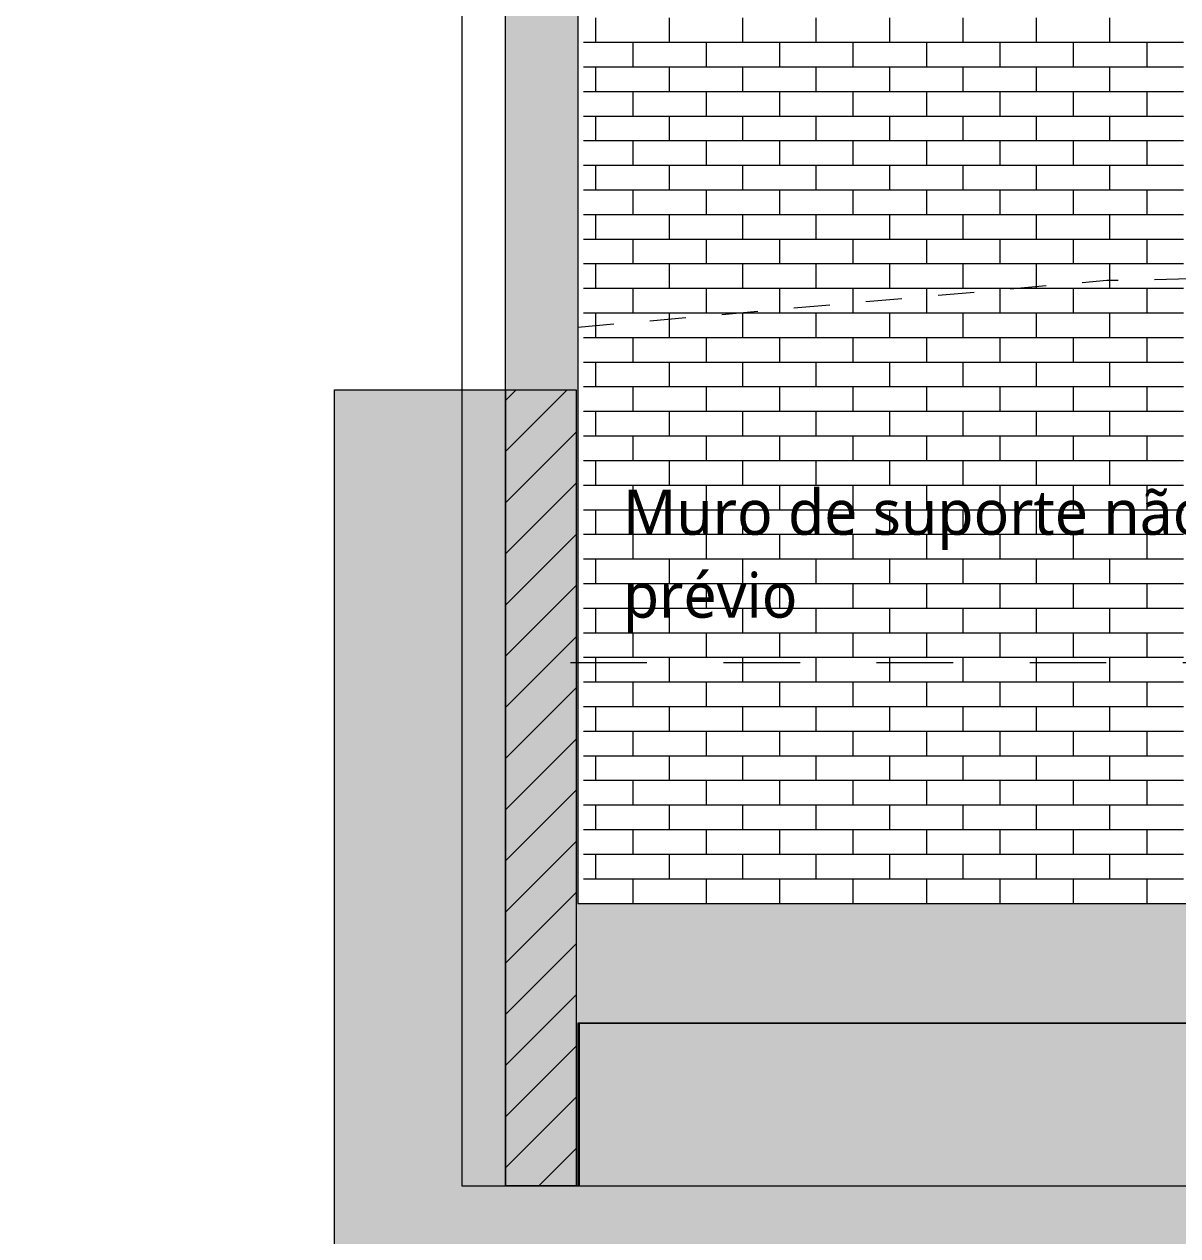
# Model space of a CAD drawing. Header units: metres. Extents: x -111189 to -108577, y -72951 to -72647.
# Drawn here: x -108990.901 to -108987.712, y -72948.345 to -72944.997 of the extents above; entities that cross this region are included whole.
import ezdxf

# ---------------------------------------------------------------- set-up
doc = ezdxf.new("R2010")
doc.units = ezdxf.units.M
doc.header["$MEASUREMENT"] = 0
doc.linetypes.add('Dashed', pattern=[0.423333, 0.211667, -0.211667])
doc.linetypes.add('Hidden Line', pattern=[0.13, 0.08, -0.05])
for name, color, linetype in [('00 - DESENHO 2D', 7, 'Continuous'), ('00 - TEXTO GERAL', 7, 'Continuous'), ('02 - ESTRADAS', 7, 'Continuous'), ('07 - MUROS', 7, 'Continuous'), ('12 - COTAS GERAIS', 7, 'Continuous')]:
    doc.layers.add(name, color=color, linetype=linetype)
doc.styles.add('ESTILO_GERADO_2', font='malgunsl.ttf')
doc.styles.add('ESTILO_GERADO_7', font='')
doc.styles.get('ESTILO_GERADO_7').set_extended_font_data('Helvetica')
doc.dimstyles.new('ESTILO_GERADO__5', dxfattribs={"dimtxt": 0.15, "dimasz": 0.114, "dimexe": 0.18, "dimexo": 0.0625, "dimgap": 0, "dimtad": 1, "dimzin": 0, "dimdsep": 46, "dimtxsty": 'ESTILO_GERADO_7', "dimblk": 'ARROWHEAD_2', "dimblk1": 'ARROWHEAD_2', "dimblk2": 'ARROWHEAD_2', "dimcen": 0.09, "dimse1": 1, "dimse2": 1, "dimclrd": 7, "dimclre": 7, "dimclrt": 7, "dimadec": 0, "dimazin": 0, "dimtfac": 1, "dimtdec": 4, "dimtmove": 0, "dimatfit": 3, "dimfxl": 1, "dimtolj": 1, "dimtzin": 0, "dimarcsym": 0})

# ---------------------------------------------------------------- blocks, each defined once
blk = doc.blocks.new('Corte Elem_69_1', base_point=(-108818.3944, -72944.7073))
at = {"layer": '07 - MUROS', "linetype": 'Continuous', "lineweight": 13}
blk.add_hatch(color=251, dxfattribs=at).paths.add_polyline_path([(-108989.3709, -72948.2073), (-108989.3709, -72944.5078), (-108989.5026, -72944.507), (-108989.5706, -72944.507), (-108989.5706, -72948.2073)])
at = {"layer": '07 - MUROS', "color": 251, "linetype": 'Continuous', "lineweight": 13}
for p, q in [((-108989.6916, -72943.9333), (-108989.6916, -72948.2073)), ((-108989.6916, -72948.2073), (-108989.5848, -72948.2073)), ((-108989.3552, -72948.2073), (-108987.0578, -72948.2073))]:
    blk.add_line(p, q, dxfattribs=at)
at = {"layer": '07 - MUROS', "color": 7, "linetype": 'Continuous', "lineweight": 20}
for p, q in [((-108989.5706, -72948.2073), (-108989.5706, -72944.507)), ((-108989.3709, -72944.5078), (-108989.3709, -72947.4273)), ((-108989.3709, -72947.7573), (-108989.3709, -72948.2073)), ((-108989.3709, -72948.2073), (-108989.5706, -72948.2073))]:
    blk.add_line(p, q, dxfattribs=at)
at = {"layer": '07 - MUROS', "color": 7, "linetype": 'Continuous', "lineweight": 13}
for p, q in [((-108989.5848, -72948.2073), (-108989.5706, -72948.2073)), ((-108989.3709, -72948.2073), (-108989.3552, -72948.2073))]:
    blk.add_line(p, q, dxfattribs=at)
blk = doc.blocks.new('Corte Elem_80_1', base_point=(-108818.3944, -72944.7073))
at = {"layer": '07 - MUROS', "linetype": 'Continuous', "lineweight": 13}
blk.add_hatch(color=251, dxfattribs=at).paths.add_polyline_path([(-108984.5905, -72947.4273), (-108989.3709, -72947.4273), (-108989.3709, -72947.7573), (-108984.5905, -72947.7573)])
at = {"layer": '07 - MUROS', "color": 7, "linetype": 'Continuous', "lineweight": 20}
for p, q in [((-108989.3709, -72947.4273), (-108984.5905, -72947.4273)), ((-108984.5905, -72947.7573), (-108989.3709, -72947.7573))]:
    blk.add_line(p, q, dxfattribs=at)
blk = doc.blocks.new('*X567', base_point=(-108818.3944, -72944.7073))
at = {"color": 254, "linetype": 'Continuous', "lineweight": 13}
for p, q in [((-108989.3204, -72945.0473), (-108989.3204, -72944.9793)), ((-108989.1174, -72945.0473), (-108989.1174, -72944.9793)), ((-108988.9144, -72945.0473), (-108988.9144, -72944.9793)), ((-108988.7114, -72945.0473), (-108988.7114, -72944.9793)), ((-108988.5084, -72945.0473), (-108988.5084, -72944.9793)), ((-108988.3054, -72945.0473), (-108988.3054, -72944.9793)), ((-108988.1024, -72945.0473), (-108988.1024, -72944.9793)), ((-108987.8994, -72945.0473), (-108987.8994, -72944.9793)), ((-108989.3204, -72945.0473), (-108989.3552, -72945.0473)), ((-108989.1174, -72945.0473), (-108989.3204, -72945.0473)), ((-108989.2189, -72945.0473), (-108989.2189, -72945.1153)), ((-108988.9144, -72945.0473), (-108989.1174, -72945.0473)), ((-108989.0159, -72945.0473), (-108989.0159, -72945.1153)), ((-108988.7114, -72945.0473), (-108988.9144, -72945.0473)), ((-108988.8129, -72945.0473), (-108988.8129, -72945.1153)), ((-108988.5084, -72945.0473), (-108988.7114, -72945.0473)), ((-108988.6099, -72945.0473), (-108988.6099, -72945.1153)), ((-108988.3054, -72945.0473), (-108988.5084, -72945.0473)), ((-108988.4069, -72945.0473), (-108988.4069, -72945.1153)), ((-108988.1024, -72945.0473), (-108988.3054, -72945.0473)), ((-108988.2039, -72945.0473), (-108988.2039, -72945.1153)), ((-108987.8994, -72945.0473), (-108988.1024, -72945.0473)), ((-108988.0009, -72945.0473), (-108988.0009, -72945.1153)), ((-108987.6964, -72945.0473), (-108987.8994, -72945.0473)), ((-108987.7979, -72945.0473), (-108987.7979, -72945.1153)), ((-108989.3204, -72945.1153), (-108989.3552, -72945.1153)), ((-108989.1174, -72945.1153), (-108989.3204, -72945.1153)), ((-108989.3204, -72945.1833), (-108989.3204, -72945.1153)), ((-108988.9144, -72945.1153), (-108989.1174, -72945.1153)), ((-108989.1174, -72945.1833), (-108989.1174, -72945.1153)), ((-108988.7114, -72945.1153), (-108988.9144, -72945.1153)), ((-108988.9144, -72945.1833), (-108988.9144, -72945.1153)), ((-108988.5084, -72945.1153), (-108988.7114, -72945.1153)), ((-108988.7114, -72945.1833), (-108988.7114, -72945.1153)), ((-108988.3054, -72945.1153), (-108988.5084, -72945.1153)), ((-108988.5084, -72945.1833), (-108988.5084, -72945.1153)), ((-108988.1024, -72945.1153), (-108988.3054, -72945.1153)), ((-108988.3054, -72945.1833), (-108988.3054, -72945.1153)), ((-108987.8994, -72945.1153), (-108988.1024, -72945.1153)), ((-108988.1024, -72945.1833), (-108988.1024, -72945.1153)), ((-108987.6964, -72945.1153), (-108987.8994, -72945.1153)), ((-108987.8994, -72945.1833), (-108987.8994, -72945.1153)), ((-108989.3204, -72945.1833), (-108989.3552, -72945.1833)), ((-108989.1174, -72945.1833), (-108989.3204, -72945.1833)), ((-108989.2189, -72945.1833), (-108989.2189, -72945.2513)), ((-108988.9144, -72945.1833), (-108989.1174, -72945.1833)), ((-108989.0159, -72945.1833), (-108989.0159, -72945.2513)), ((-108988.7114, -72945.1833), (-108988.9144, -72945.1833)), ((-108988.8129, -72945.1833), (-108988.8129, -72945.2513)), ((-108988.5084, -72945.1833), (-108988.7114, -72945.1833)), ((-108988.6099, -72945.1833), (-108988.6099, -72945.2513)), ((-108988.3054, -72945.1833), (-108988.5084, -72945.1833)), ((-108988.4069, -72945.1833), (-108988.4069, -72945.2513)), ((-108988.1024, -72945.1833), (-108988.3054, -72945.1833)), ((-108988.2039, -72945.1833), (-108988.2039, -72945.2513)), ((-108987.8994, -72945.1833), (-108988.1024, -72945.1833)), ((-108988.0009, -72945.1833), (-108988.0009, -72945.2513)), ((-108987.6964, -72945.1833), (-108987.8994, -72945.1833)), ((-108987.7979, -72945.1833), (-108987.7979, -72945.2513)), ((-108989.3204, -72945.2513), (-108989.3552, -72945.2513)), ((-108989.1174, -72945.2513), (-108989.3204, -72945.2513)), ((-108989.3204, -72945.3193), (-108989.3204, -72945.2513)), ((-108988.9144, -72945.2513), (-108989.1174, -72945.2513)), ((-108989.1174, -72945.3193), (-108989.1174, -72945.2513)), ((-108988.7114, -72945.2513), (-108988.9144, -72945.2513)), ((-108988.9144, -72945.3193), (-108988.9144, -72945.2513)), ((-108988.5084, -72945.2513), (-108988.7114, -72945.2513)), ((-108988.7114, -72945.3193), (-108988.7114, -72945.2513)), ((-108988.3054, -72945.2513), (-108988.5084, -72945.2513)), ((-108988.5084, -72945.3193), (-108988.5084, -72945.2513)), ((-108988.1024, -72945.2513), (-108988.3054, -72945.2513)), ((-108988.3054, -72945.3193), (-108988.3054, -72945.2513)), ((-108987.8994, -72945.2513), (-108988.1024, -72945.2513)), ((-108988.1024, -72945.3193), (-108988.1024, -72945.2513)), ((-108987.6964, -72945.2513), (-108987.8994, -72945.2513)), ((-108987.8994, -72945.3193), (-108987.8994, -72945.2513)), ((-108989.3204, -72945.3193), (-108989.3552, -72945.3193)), ((-108989.1174, -72945.3193), (-108989.3204, -72945.3193)), ((-108989.2189, -72945.3193), (-108989.2189, -72945.3873)), ((-108988.9144, -72945.3193), (-108989.1174, -72945.3193)), ((-108989.0159, -72945.3193), (-108989.0159, -72945.3873)), ((-108988.7114, -72945.3193), (-108988.9144, -72945.3193)), ((-108988.8129, -72945.3193), (-108988.8129, -72945.3873)), ((-108988.5084, -72945.3193), (-108988.7114, -72945.3193)), ((-108988.6099, -72945.3193), (-108988.6099, -72945.3873)), ((-108988.3054, -72945.3193), (-108988.5084, -72945.3193)), ((-108988.4069, -72945.3193), (-108988.4069, -72945.3873)), ((-108988.1024, -72945.3193), (-108988.3054, -72945.3193)), ((-108988.2039, -72945.3193), (-108988.2039, -72945.3873)), ((-108987.8994, -72945.3193), (-108988.1024, -72945.3193)), ((-108988.0009, -72945.3193), (-108988.0009, -72945.3873)), ((-108987.6964, -72945.3193), (-108987.8994, -72945.3193)), ((-108987.7979, -72945.3193), (-108987.7979, -72945.3873)), ((-108989.3204, -72945.3873), (-108989.3552, -72945.3873)), ((-108989.1174, -72945.3873), (-108989.3204, -72945.3873)), ((-108989.3204, -72945.4553), (-108989.3204, -72945.3873)), ((-108988.9144, -72945.3873), (-108989.1174, -72945.3873)), ((-108989.1174, -72945.4553), (-108989.1174, -72945.3873)), ((-108988.7114, -72945.3873), (-108988.9144, -72945.3873)), ((-108988.9144, -72945.4553), (-108988.9144, -72945.3873)), ((-108988.5084, -72945.3873), (-108988.7114, -72945.3873)), ((-108988.7114, -72945.4553), (-108988.7114, -72945.3873)), ((-108988.3054, -72945.3873), (-108988.5084, -72945.3873)), ((-108988.5084, -72945.4553), (-108988.5084, -72945.3873)), ((-108988.1024, -72945.3873), (-108988.3054, -72945.3873)), ((-108988.3054, -72945.4553), (-108988.3054, -72945.3873)), ((-108987.8994, -72945.3873), (-108988.1024, -72945.3873)), ((-108988.1024, -72945.4553), (-108988.1024, -72945.3873)), ((-108987.6964, -72945.3873), (-108987.8994, -72945.3873)), ((-108987.8994, -72945.4553), (-108987.8994, -72945.3873)), ((-108989.3204, -72945.4553), (-108989.3552, -72945.4553)), ((-108989.1174, -72945.4553), (-108989.3204, -72945.4553)), ((-108989.2189, -72945.4553), (-108989.2189, -72945.5233)), ((-108988.9144, -72945.4553), (-108989.1174, -72945.4553)), ((-108989.0159, -72945.4553), (-108989.0159, -72945.5233)), ((-108988.7114, -72945.4553), (-108988.9144, -72945.4553)), ((-108988.8129, -72945.4553), (-108988.8129, -72945.5233)), ((-108988.5084, -72945.4553), (-108988.7114, -72945.4553)), ((-108988.6099, -72945.4553), (-108988.6099, -72945.5233)), ((-108988.3054, -72945.4553), (-108988.5084, -72945.4553)), ((-108988.4069, -72945.4553), (-108988.4069, -72945.5233)), ((-108988.1024, -72945.4553), (-108988.3054, -72945.4553)), ((-108988.2039, -72945.4553), (-108988.2039, -72945.5233)), ((-108987.8994, -72945.4553), (-108988.1024, -72945.4553)), ((-108988.0009, -72945.4553), (-108988.0009, -72945.5233)), ((-108987.6964, -72945.4553), (-108987.8994, -72945.4553)), ((-108987.7979, -72945.4553), (-108987.7979, -72945.5233)), ((-108989.3204, -72945.5233), (-108989.3552, -72945.5233)), ((-108989.1174, -72945.5233), (-108989.3204, -72945.5233)), ((-108989.3204, -72945.5913), (-108989.3204, -72945.5233)), ((-108988.9144, -72945.5233), (-108989.1174, -72945.5233)), ((-108989.1174, -72945.5913), (-108989.1174, -72945.5233)), ((-108988.7114, -72945.5233), (-108988.9144, -72945.5233)), ((-108988.9144, -72945.5913), (-108988.9144, -72945.5233)), ((-108988.5084, -72945.5233), (-108988.7114, -72945.5233)), ((-108988.7114, -72945.5913), (-108988.7114, -72945.5233)), ((-108988.3054, -72945.5233), (-108988.5084, -72945.5233)), ((-108988.5084, -72945.5913), (-108988.5084, -72945.5233)), ((-108988.1024, -72945.5233), (-108988.3054, -72945.5233)), ((-108988.3054, -72945.5913), (-108988.3054, -72945.5233)), ((-108987.8994, -72945.5233), (-108988.1024, -72945.5233)), ((-108988.1024, -72945.5913), (-108988.1024, -72945.5233)), ((-108987.6964, -72945.5233), (-108987.8994, -72945.5233)), ((-108987.8994, -72945.5913), (-108987.8994, -72945.5233)), ((-108989.3204, -72945.5913), (-108989.3552, -72945.5913)), ((-108989.1174, -72945.5913), (-108989.3204, -72945.5913)), ((-108989.2189, -72945.5913), (-108989.2189, -72945.6593)), ((-108988.9144, -72945.5913), (-108989.1174, -72945.5913)), ((-108989.0159, -72945.5913), (-108989.0159, -72945.6593)), ((-108988.7114, -72945.5913), (-108988.9144, -72945.5913)), ((-108988.8129, -72945.5913), (-108988.8129, -72945.6593)), ((-108988.5084, -72945.5913), (-108988.7114, -72945.5913)), ((-108988.6099, -72945.5913), (-108988.6099, -72945.6593)), ((-108988.3054, -72945.5913), (-108988.5084, -72945.5913)), ((-108988.4069, -72945.5913), (-108988.4069, -72945.6593)), ((-108988.1024, -72945.5913), (-108988.3054, -72945.5913)), ((-108988.2039, -72945.5913), (-108988.2039, -72945.6593)), ((-108987.8994, -72945.5913), (-108988.1024, -72945.5913)), ((-108988.0009, -72945.5913), (-108988.0009, -72945.6593)), ((-108987.6964, -72945.5913), (-108987.8994, -72945.5913)), ((-108987.7979, -72945.5913), (-108987.7979, -72945.6593)), ((-108989.3204, -72945.6593), (-108989.3552, -72945.6593)), ((-108989.1174, -72945.6593), (-108989.3204, -72945.6593)), ((-108989.3204, -72945.7273), (-108989.3204, -72945.6593)), ((-108988.9144, -72945.6593), (-108989.1174, -72945.6593)), ((-108989.1174, -72945.7273), (-108989.1174, -72945.6593)), ((-108988.7114, -72945.6593), (-108988.9144, -72945.6593)), ((-108988.9144, -72945.7273), (-108988.9144, -72945.6593)), ((-108988.5084, -72945.6593), (-108988.7114, -72945.6593)), ((-108988.7114, -72945.7273), (-108988.7114, -72945.6593)), ((-108988.3054, -72945.6593), (-108988.5084, -72945.6593)), ((-108988.5084, -72945.7273), (-108988.5084, -72945.6593)), ((-108988.1024, -72945.6593), (-108988.3054, -72945.6593)), ((-108988.3054, -72945.7273), (-108988.3054, -72945.6593)), ((-108987.8994, -72945.6593), (-108988.1024, -72945.6593)), ((-108988.1024, -72945.7273), (-108988.1024, -72945.6593)), ((-108987.6964, -72945.6593), (-108987.8994, -72945.6593)), ((-108987.8994, -72945.7273), (-108987.8994, -72945.6593)), ((-108989.3204, -72945.7273), (-108989.3552, -72945.7273)), ((-108989.1174, -72945.7273), (-108989.3204, -72945.7273)), ((-108989.2189, -72945.7273), (-108989.2189, -72945.7953)), ((-108988.9144, -72945.7273), (-108989.1174, -72945.7273)), ((-108989.0159, -72945.7273), (-108989.0159, -72945.7953)), ((-108988.7114, -72945.7273), (-108988.9144, -72945.7273)), ((-108988.8129, -72945.7273), (-108988.8129, -72945.7953)), ((-108988.5084, -72945.7273), (-108988.7114, -72945.7273)), ((-108988.6099, -72945.7273), (-108988.6099, -72945.7953)), ((-108988.3054, -72945.7273), (-108988.5084, -72945.7273)), ((-108988.4069, -72945.7273), (-108988.4069, -72945.7953)), ((-108988.1024, -72945.7273), (-108988.3054, -72945.7273)), ((-108988.2039, -72945.7273), (-108988.2039, -72945.7953)), ((-108987.8994, -72945.7273), (-108988.1024, -72945.7273)), ((-108988.0009, -72945.7273), (-108988.0009, -72945.7953)), ((-108987.6964, -72945.7273), (-108987.8994, -72945.7273)), ((-108987.7979, -72945.7273), (-108987.7979, -72945.7953)), ((-108989.3204, -72945.7953), (-108989.3552, -72945.7953)), ((-108989.1174, -72945.7953), (-108989.3204, -72945.7953)), ((-108989.3204, -72945.8633), (-108989.3204, -72945.7953)), ((-108988.9144, -72945.7953), (-108989.1174, -72945.7953)), ((-108989.1174, -72945.8633), (-108989.1174, -72945.7953)), ((-108988.7114, -72945.7953), (-108988.9144, -72945.7953)), ((-108988.9144, -72945.8633), (-108988.9144, -72945.7953)), ((-108988.5084, -72945.7953), (-108988.7114, -72945.7953)), ((-108988.7114, -72945.8633), (-108988.7114, -72945.7953)), ((-108988.3054, -72945.7953), (-108988.5084, -72945.7953)), ((-108988.5084, -72945.8633), (-108988.5084, -72945.7953)), ((-108988.1024, -72945.7953), (-108988.3054, -72945.7953)), ((-108988.3054, -72945.8633), (-108988.3054, -72945.7953)), ((-108987.8994, -72945.7953), (-108988.1024, -72945.7953)), ((-108988.1024, -72945.8633), (-108988.1024, -72945.7953)), ((-108987.6964, -72945.7953), (-108987.8994, -72945.7953)), ((-108987.8994, -72945.8633), (-108987.8994, -72945.7953)), ((-108989.3204, -72945.8633), (-108989.3552, -72945.8633)), ((-108989.1174, -72945.8633), (-108989.3204, -72945.8633)), ((-108989.2189, -72945.8633), (-108989.2189, -72945.9313)), ((-108988.9144, -72945.8633), (-108989.1174, -72945.8633)), ((-108989.0159, -72945.8633), (-108989.0159, -72945.9313)), ((-108988.7114, -72945.8633), (-108988.9144, -72945.8633)), ((-108988.8129, -72945.8633), (-108988.8129, -72945.9313)), ((-108988.5084, -72945.8633), (-108988.7114, -72945.8633)), ((-108988.6099, -72945.8633), (-108988.6099, -72945.9313)), ((-108988.3054, -72945.8633), (-108988.5084, -72945.8633)), ((-108988.4069, -72945.8633), (-108988.4069, -72945.9313)), ((-108988.1024, -72945.8633), (-108988.3054, -72945.8633)), ((-108988.2039, -72945.8633), (-108988.2039, -72945.9313)), ((-108987.8994, -72945.8633), (-108988.1024, -72945.8633)), ((-108988.0009, -72945.8633), (-108988.0009, -72945.9313)), ((-108987.6964, -72945.8633), (-108987.8994, -72945.8633)), ((-108987.7979, -72945.8633), (-108987.7979, -72945.9313)), ((-108989.3204, -72945.9313), (-108989.3552, -72945.9313)), ((-108989.1174, -72945.9313), (-108989.3204, -72945.9313)), ((-108989.3204, -72945.9993), (-108989.3204, -72945.9313)), ((-108988.9144, -72945.9313), (-108989.1174, -72945.9313)), ((-108989.1174, -72945.9993), (-108989.1174, -72945.9313)), ((-108988.7114, -72945.9313), (-108988.9144, -72945.9313)), ((-108988.9144, -72945.9993), (-108988.9144, -72945.9313)), ((-108988.5084, -72945.9313), (-108988.7114, -72945.9313)), ((-108988.7114, -72945.9993), (-108988.7114, -72945.9313)), ((-108988.3054, -72945.9313), (-108988.5084, -72945.9313)), ((-108988.5084, -72945.9993), (-108988.5084, -72945.9313)), ((-108988.1024, -72945.9313), (-108988.3054, -72945.9313)), ((-108988.3054, -72945.9993), (-108988.3054, -72945.9313)), ((-108987.8994, -72945.9313), (-108988.1024, -72945.9313)), ((-108988.1024, -72945.9993), (-108988.1024, -72945.9313)), ((-108987.6964, -72945.9313), (-108987.8994, -72945.9313)), ((-108987.8994, -72945.9993), (-108987.8994, -72945.9313)), ((-108989.3204, -72945.9993), (-108989.3552, -72945.9993)), ((-108989.1174, -72945.9993), (-108989.3204, -72945.9993)), ((-108989.2189, -72945.9993), (-108989.2189, -72946.0673)), ((-108988.9144, -72945.9993), (-108989.1174, -72945.9993)), ((-108989.0159, -72945.9993), (-108989.0159, -72946.0673)), ((-108988.7114, -72945.9993), (-108988.9144, -72945.9993)), ((-108988.8129, -72945.9993), (-108988.8129, -72946.0673)), ((-108988.5084, -72945.9993), (-108988.7114, -72945.9993)), ((-108988.6099, -72945.9993), (-108988.6099, -72946.0673)), ((-108988.3054, -72945.9993), (-108988.5084, -72945.9993)), ((-108988.4069, -72945.9993), (-108988.4069, -72946.0673)), ((-108988.1024, -72945.9993), (-108988.3054, -72945.9993)), ((-108988.2039, -72945.9993), (-108988.2039, -72946.0673)), ((-108987.8994, -72945.9993), (-108988.1024, -72945.9993)), ((-108988.0009, -72945.9993), (-108988.0009, -72946.0673)), ((-108987.6964, -72945.9993), (-108987.8994, -72945.9993)), ((-108987.7979, -72945.9993), (-108987.7979, -72946.0673)), ((-108989.3204, -72946.0673), (-108989.3552, -72946.0673)), ((-108989.1174, -72946.0673), (-108989.3204, -72946.0673)), ((-108989.3204, -72946.1353), (-108989.3204, -72946.0673)), ((-108988.9144, -72946.0673), (-108989.1174, -72946.0673)), ((-108989.1174, -72946.1353), (-108989.1174, -72946.0673)), ((-108988.7114, -72946.0673), (-108988.9144, -72946.0673)), ((-108988.9144, -72946.1353), (-108988.9144, -72946.0673)), ((-108988.5084, -72946.0673), (-108988.7114, -72946.0673)), ((-108988.7114, -72946.1353), (-108988.7114, -72946.0673)), ((-108988.3054, -72946.0673), (-108988.5084, -72946.0673)), ((-108988.5084, -72946.1353), (-108988.5084, -72946.0673)), ((-108988.1024, -72946.0673), (-108988.3054, -72946.0673)), ((-108988.3054, -72946.1353), (-108988.3054, -72946.0673)), ((-108987.8994, -72946.0673), (-108988.1024, -72946.0673)), ((-108988.1024, -72946.1353), (-108988.1024, -72946.0673)), ((-108987.6964, -72946.0673), (-108987.8994, -72946.0673)), ((-108987.8994, -72946.1353), (-108987.8994, -72946.0673)), ((-108989.3204, -72946.1353), (-108989.3552, -72946.1353)), ((-108989.1174, -72946.1353), (-108989.3204, -72946.1353)), ((-108989.2189, -72946.1353), (-108989.2189, -72946.2033)), ((-108988.9144, -72946.1353), (-108989.1174, -72946.1353)), ((-108989.0159, -72946.1353), (-108989.0159, -72946.2033)), ((-108988.7114, -72946.1353), (-108988.9144, -72946.1353)), ((-108988.8129, -72946.1353), (-108988.8129, -72946.2033)), ((-108988.5084, -72946.1353), (-108988.7114, -72946.1353)), ((-108988.6099, -72946.1353), (-108988.6099, -72946.2033)), ((-108988.3054, -72946.1353), (-108988.5084, -72946.1353)), ((-108988.4069, -72946.1353), (-108988.4069, -72946.2033)), ((-108988.1024, -72946.1353), (-108988.3054, -72946.1353)), ((-108988.2039, -72946.1353), (-108988.2039, -72946.2033)), ((-108987.8994, -72946.1353), (-108988.1024, -72946.1353)), ((-108988.0009, -72946.1353), (-108988.0009, -72946.2033)), ((-108987.6964, -72946.1353), (-108987.8994, -72946.1353)), ((-108987.7979, -72946.1353), (-108987.7979, -72946.2033)), ((-108989.3204, -72946.2033), (-108989.3552, -72946.2033)), ((-108989.1174, -72946.2033), (-108989.3204, -72946.2033)), ((-108989.3204, -72946.2713), (-108989.3204, -72946.2033)), ((-108988.9144, -72946.2033), (-108989.1174, -72946.2033)), ((-108989.1174, -72946.2713), (-108989.1174, -72946.2033)), ((-108988.7114, -72946.2033), (-108988.9144, -72946.2033)), ((-108988.9144, -72946.2713), (-108988.9144, -72946.2033)), ((-108988.5084, -72946.2033), (-108988.7114, -72946.2033)), ((-108988.7114, -72946.2713), (-108988.7114, -72946.2033)), ((-108988.3054, -72946.2033), (-108988.5084, -72946.2033)), ((-108988.5084, -72946.2713), (-108988.5084, -72946.2033)), ((-108988.1024, -72946.2033), (-108988.3054, -72946.2033)), ((-108988.3054, -72946.2713), (-108988.3054, -72946.2033)), ((-108987.8994, -72946.2033), (-108988.1024, -72946.2033)), ((-108988.1024, -72946.2713), (-108988.1024, -72946.2033)), ((-108987.6964, -72946.2033), (-108987.8994, -72946.2033)), ((-108987.8994, -72946.2713), (-108987.8994, -72946.2033)), ((-108989.3204, -72946.2713), (-108989.3552, -72946.2713)), ((-108989.1174, -72946.2713), (-108989.3204, -72946.2713)), ((-108989.2189, -72946.2713), (-108989.2189, -72946.3393)), ((-108988.9144, -72946.2713), (-108989.1174, -72946.2713)), ((-108989.0159, -72946.2713), (-108989.0159, -72946.3393)), ((-108988.7114, -72946.2713), (-108988.9144, -72946.2713)), ((-108988.8129, -72946.2713), (-108988.8129, -72946.3393)), ((-108988.5084, -72946.2713), (-108988.7114, -72946.2713)), ((-108988.6099, -72946.2713), (-108988.6099, -72946.3393)), ((-108988.3054, -72946.2713), (-108988.5084, -72946.2713)), ((-108988.4069, -72946.2713), (-108988.4069, -72946.3393)), ((-108988.1024, -72946.2713), (-108988.3054, -72946.2713)), ((-108988.2039, -72946.2713), (-108988.2039, -72946.3393)), ((-108987.8994, -72946.2713), (-108988.1024, -72946.2713)), ((-108988.0009, -72946.2713), (-108988.0009, -72946.3393)), ((-108987.6964, -72946.2713), (-108987.8994, -72946.2713)), ((-108987.7979, -72946.2713), (-108987.7979, -72946.3393)), ((-108989.3204, -72946.3393), (-108989.3552, -72946.3393)), ((-108989.1174, -72946.3393), (-108989.3204, -72946.3393)), ((-108989.3204, -72946.4073), (-108989.3204, -72946.3393)), ((-108988.9144, -72946.3393), (-108989.1174, -72946.3393)), ((-108989.1174, -72946.4073), (-108989.1174, -72946.3393)), ((-108988.7114, -72946.3393), (-108988.9144, -72946.3393)), ((-108988.9144, -72946.4073), (-108988.9144, -72946.3393)), ((-108988.5084, -72946.3393), (-108988.7114, -72946.3393)), ((-108988.7114, -72946.4073), (-108988.7114, -72946.3393)), ((-108988.3054, -72946.3393), (-108988.5084, -72946.3393)), ((-108988.5084, -72946.4073), (-108988.5084, -72946.3393)), ((-108988.1024, -72946.3393), (-108988.3054, -72946.3393)), ((-108988.3054, -72946.4073), (-108988.3054, -72946.3393)), ((-108987.8994, -72946.3393), (-108988.1024, -72946.3393)), ((-108988.1024, -72946.4073), (-108988.1024, -72946.3393)), ((-108987.6964, -72946.3393), (-108987.8994, -72946.3393)), ((-108987.8994, -72946.4073), (-108987.8994, -72946.3393)), ((-108989.3204, -72946.4073), (-108989.3552, -72946.4073)), ((-108989.1174, -72946.4073), (-108989.3204, -72946.4073)), ((-108989.2189, -72946.4073), (-108989.2189, -72946.4753)), ((-108988.9144, -72946.4073), (-108989.1174, -72946.4073)), ((-108989.0159, -72946.4073), (-108989.0159, -72946.4753)), ((-108988.7114, -72946.4073), (-108988.9144, -72946.4073)), ((-108988.8129, -72946.4073), (-108988.8129, -72946.4753)), ((-108988.5084, -72946.4073), (-108988.7114, -72946.4073)), ((-108988.6099, -72946.4073), (-108988.6099, -72946.4753)), ((-108988.3054, -72946.4073), (-108988.5084, -72946.4073)), ((-108988.4069, -72946.4073), (-108988.4069, -72946.4753)), ((-108988.1024, -72946.4073), (-108988.3054, -72946.4073)), ((-108988.2039, -72946.4073), (-108988.2039, -72946.4753)), ((-108987.8994, -72946.4073), (-108988.1024, -72946.4073)), ((-108988.0009, -72946.4073), (-108988.0009, -72946.4753)), ((-108987.6964, -72946.4073), (-108987.8994, -72946.4073)), ((-108987.7979, -72946.4073), (-108987.7979, -72946.4753)), ((-108989.3204, -72946.4753), (-108989.3552, -72946.4753)), ((-108989.1174, -72946.4753), (-108989.3204, -72946.4753)), ((-108989.3204, -72946.5433), (-108989.3204, -72946.4753)), ((-108988.9144, -72946.4753), (-108989.1174, -72946.4753)), ((-108989.1174, -72946.5433), (-108989.1174, -72946.4753)), ((-108988.7114, -72946.4753), (-108988.9144, -72946.4753)), ((-108988.9144, -72946.5433), (-108988.9144, -72946.4753)), ((-108988.5084, -72946.4753), (-108988.7114, -72946.4753)), ((-108988.7114, -72946.5433), (-108988.7114, -72946.4753)), ((-108988.3054, -72946.4753), (-108988.5084, -72946.4753)), ((-108988.5084, -72946.5433), (-108988.5084, -72946.4753)), ((-108988.1024, -72946.4753), (-108988.3054, -72946.4753)), ((-108988.3054, -72946.5433), (-108988.3054, -72946.4753)), ((-108987.8994, -72946.4753), (-108988.1024, -72946.4753)), ((-108988.1024, -72946.5433), (-108988.1024, -72946.4753)), ((-108987.6964, -72946.4753), (-108987.8994, -72946.4753)), ((-108987.8994, -72946.5433), (-108987.8994, -72946.4753)), ((-108989.3204, -72946.5433), (-108989.3552, -72946.5433)), ((-108989.1174, -72946.5433), (-108989.3204, -72946.5433)), ((-108989.2189, -72946.5433), (-108989.2189, -72946.6113)), ((-108988.9144, -72946.5433), (-108989.1174, -72946.5433)), ((-108989.0159, -72946.5433), (-108989.0159, -72946.6113)), ((-108988.7114, -72946.5433), (-108988.9144, -72946.5433)), ((-108988.8129, -72946.5433), (-108988.8129, -72946.6113)), ((-108988.5084, -72946.5433), (-108988.7114, -72946.5433)), ((-108988.6099, -72946.5433), (-108988.6099, -72946.6113)), ((-108988.3054, -72946.5433), (-108988.5084, -72946.5433)), ((-108988.4069, -72946.5433), (-108988.4069, -72946.6113)), ((-108988.1024, -72946.5433), (-108988.3054, -72946.5433)), ((-108988.2039, -72946.5433), (-108988.2039, -72946.6113)), ((-108987.8994, -72946.5433), (-108988.1024, -72946.5433)), ((-108988.0009, -72946.5433), (-108988.0009, -72946.6113)), ((-108987.6964, -72946.5433), (-108987.8994, -72946.5433)), ((-108987.7979, -72946.5433), (-108987.7979, -72946.6113)), ((-108989.3204, -72946.6113), (-108989.3552, -72946.6113)), ((-108989.1174, -72946.6113), (-108989.3204, -72946.6113)), ((-108989.3204, -72946.6793), (-108989.3204, -72946.6113)), ((-108988.9144, -72946.6113), (-108989.1174, -72946.6113)), ((-108989.1174, -72946.6793), (-108989.1174, -72946.6113)), ((-108988.7114, -72946.6113), (-108988.9144, -72946.6113)), ((-108988.9144, -72946.6793), (-108988.9144, -72946.6113)), ((-108988.5084, -72946.6113), (-108988.7114, -72946.6113)), ((-108988.7114, -72946.6793), (-108988.7114, -72946.6113)), ((-108988.3054, -72946.6113), (-108988.5084, -72946.6113)), ((-108988.5084, -72946.6793), (-108988.5084, -72946.6113)), ((-108988.1024, -72946.6113), (-108988.3054, -72946.6113)), ((-108988.3054, -72946.6793), (-108988.3054, -72946.6113)), ((-108987.8994, -72946.6113), (-108988.1024, -72946.6113)), ((-108988.1024, -72946.6793), (-108988.1024, -72946.6113)), ((-108987.6964, -72946.6113), (-108987.8994, -72946.6113)), ((-108987.8994, -72946.6793), (-108987.8994, -72946.6113)), ((-108989.3204, -72946.6793), (-108989.3552, -72946.6793)), ((-108989.1174, -72946.6793), (-108989.3204, -72946.6793)), ((-108989.2189, -72946.6793), (-108989.2189, -72946.7473)), ((-108988.9144, -72946.6793), (-108989.1174, -72946.6793)), ((-108989.0159, -72946.6793), (-108989.0159, -72946.7473)), ((-108988.7114, -72946.6793), (-108988.9144, -72946.6793)), ((-108988.8129, -72946.6793), (-108988.8129, -72946.7473)), ((-108988.5084, -72946.6793), (-108988.7114, -72946.6793)), ((-108988.6099, -72946.6793), (-108988.6099, -72946.7473)), ((-108988.3054, -72946.6793), (-108988.5084, -72946.6793)), ((-108988.4069, -72946.6793), (-108988.4069, -72946.7473)), ((-108988.1024, -72946.6793), (-108988.3054, -72946.6793)), ((-108988.2039, -72946.6793), (-108988.2039, -72946.7473)), ((-108987.8994, -72946.6793), (-108988.1024, -72946.6793)), ((-108988.0009, -72946.6793), (-108988.0009, -72946.7473)), ((-108987.6964, -72946.6793), (-108987.8994, -72946.6793)), ((-108987.7979, -72946.6793), (-108987.7979, -72946.7473)), ((-108989.3204, -72946.7473), (-108989.3552, -72946.7473)), ((-108989.1174, -72946.7473), (-108989.3204, -72946.7473)), ((-108989.3204, -72946.8153), (-108989.3204, -72946.7473)), ((-108988.9144, -72946.7473), (-108989.1174, -72946.7473)), ((-108989.1174, -72946.8153), (-108989.1174, -72946.7473)), ((-108988.7114, -72946.7473), (-108988.9144, -72946.7473)), ((-108988.9144, -72946.8153), (-108988.9144, -72946.7473)), ((-108988.5084, -72946.7473), (-108988.7114, -72946.7473)), ((-108988.7114, -72946.8153), (-108988.7114, -72946.7473)), ((-108988.3054, -72946.7473), (-108988.5084, -72946.7473)), ((-108988.5084, -72946.8153), (-108988.5084, -72946.7473)), ((-108988.1024, -72946.7473), (-108988.3054, -72946.7473)), ((-108988.3054, -72946.8153), (-108988.3054, -72946.7473)), ((-108987.8994, -72946.7473), (-108988.1024, -72946.7473)), ((-108988.1024, -72946.8153), (-108988.1024, -72946.7473)), ((-108987.6964, -72946.7473), (-108987.8994, -72946.7473)), ((-108987.8994, -72946.8153), (-108987.8994, -72946.7473)), ((-108989.3204, -72946.8153), (-108989.3552, -72946.8153)), ((-108989.1174, -72946.8153), (-108989.3204, -72946.8153)), ((-108989.2189, -72946.8153), (-108989.2189, -72946.8833)), ((-108988.9144, -72946.8153), (-108989.1174, -72946.8153)), ((-108989.0159, -72946.8153), (-108989.0159, -72946.8833)), ((-108988.7114, -72946.8153), (-108988.9144, -72946.8153)), ((-108988.8129, -72946.8153), (-108988.8129, -72946.8833)), ((-108988.5084, -72946.8153), (-108988.7114, -72946.8153)), ((-108988.6099, -72946.8153), (-108988.6099, -72946.8833)), ((-108988.3054, -72946.8153), (-108988.5084, -72946.8153)), ((-108988.4069, -72946.8153), (-108988.4069, -72946.8833)), ((-108988.1024, -72946.8153), (-108988.3054, -72946.8153)), ((-108988.2039, -72946.8153), (-108988.2039, -72946.8833)), ((-108987.8994, -72946.8153), (-108988.1024, -72946.8153)), ((-108988.0009, -72946.8153), (-108988.0009, -72946.8833)), ((-108987.6964, -72946.8153), (-108987.8994, -72946.8153)), ((-108987.7979, -72946.8153), (-108987.7979, -72946.8833)), ((-108989.3204, -72946.8833), (-108989.3552, -72946.8833)), ((-108989.1174, -72946.8833), (-108989.3204, -72946.8833)), ((-108989.3204, -72946.9513), (-108989.3204, -72946.8833)), ((-108988.9144, -72946.8833), (-108989.1174, -72946.8833)), ((-108989.1174, -72946.9513), (-108989.1174, -72946.8833)), ((-108988.7114, -72946.8833), (-108988.9144, -72946.8833)), ((-108988.9144, -72946.9513), (-108988.9144, -72946.8833)), ((-108988.5084, -72946.8833), (-108988.7114, -72946.8833)), ((-108988.7114, -72946.9513), (-108988.7114, -72946.8833)), ((-108988.3054, -72946.8833), (-108988.5084, -72946.8833)), ((-108988.5084, -72946.9513), (-108988.5084, -72946.8833)), ((-108988.1024, -72946.8833), (-108988.3054, -72946.8833)), ((-108988.3054, -72946.9513), (-108988.3054, -72946.8833)), ((-108987.8994, -72946.8833), (-108988.1024, -72946.8833)), ((-108988.1024, -72946.9513), (-108988.1024, -72946.8833)), ((-108987.6964, -72946.8833), (-108987.8994, -72946.8833)), ((-108987.8994, -72946.9513), (-108987.8994, -72946.8833)), ((-108989.3204, -72946.9513), (-108989.3552, -72946.9513)), ((-108989.1174, -72946.9513), (-108989.3204, -72946.9513)), ((-108989.2189, -72946.9513), (-108989.2189, -72947.0193)), ((-108988.9144, -72946.9513), (-108989.1174, -72946.9513)), ((-108989.0159, -72946.9513), (-108989.0159, -72947.0193)), ((-108988.7114, -72946.9513), (-108988.9144, -72946.9513)), ((-108988.8129, -72946.9513), (-108988.8129, -72947.0193)), ((-108988.5084, -72946.9513), (-108988.7114, -72946.9513)), ((-108988.6099, -72946.9513), (-108988.6099, -72947.0193)), ((-108988.3054, -72946.9513), (-108988.5084, -72946.9513)), ((-108988.4069, -72946.9513), (-108988.4069, -72947.0193)), ((-108988.1024, -72946.9513), (-108988.3054, -72946.9513)), ((-108988.2039, -72946.9513), (-108988.2039, -72947.0193)), ((-108987.8994, -72946.9513), (-108988.1024, -72946.9513)), ((-108988.0009, -72946.9513), (-108988.0009, -72947.0193)), ((-108987.6964, -72946.9513), (-108987.8994, -72946.9513)), ((-108987.7979, -72946.9513), (-108987.7979, -72947.0193)), ((-108989.3204, -72947.0193), (-108989.3552, -72947.0193)), ((-108989.1174, -72947.0193), (-108989.3204, -72947.0193)), ((-108989.3204, -72947.0873), (-108989.3204, -72947.0193)), ((-108988.9144, -72947.0193), (-108989.1174, -72947.0193)), ((-108989.1174, -72947.0873), (-108989.1174, -72947.0193)), ((-108988.7114, -72947.0193), (-108988.9144, -72947.0193)), ((-108988.9144, -72947.0873), (-108988.9144, -72947.0193)), ((-108988.5084, -72947.0193), (-108988.7114, -72947.0193)), ((-108988.7114, -72947.0873), (-108988.7114, -72947.0193)), ((-108988.3054, -72947.0193), (-108988.5084, -72947.0193)), ((-108988.5084, -72947.0873), (-108988.5084, -72947.0193)), ((-108988.1024, -72947.0193), (-108988.3054, -72947.0193)), ((-108988.3054, -72947.0873), (-108988.3054, -72947.0193)), ((-108987.8994, -72947.0193), (-108988.1024, -72947.0193)), ((-108988.1024, -72947.0873), (-108988.1024, -72947.0193)), ((-108987.6964, -72947.0193), (-108987.8994, -72947.0193)), ((-108987.8994, -72947.0873), (-108987.8994, -72947.0193)), ((-108989.3204, -72947.0873), (-108989.3552, -72947.0873)), ((-108989.1174, -72947.0873), (-108989.3204, -72947.0873)), ((-108989.2189, -72947.0873), (-108989.2189, -72947.1553)), ((-108988.9144, -72947.0873), (-108989.1174, -72947.0873)), ((-108989.0159, -72947.0873), (-108989.0159, -72947.1553)), ((-108988.7114, -72947.0873), (-108988.9144, -72947.0873)), ((-108988.8129, -72947.0873), (-108988.8129, -72947.1553)), ((-108988.5084, -72947.0873), (-108988.7114, -72947.0873)), ((-108988.6099, -72947.0873), (-108988.6099, -72947.1553)), ((-108988.3054, -72947.0873), (-108988.5084, -72947.0873)), ((-108988.4069, -72947.0873), (-108988.4069, -72947.1553)), ((-108988.1024, -72947.0873), (-108988.3054, -72947.0873)), ((-108988.2039, -72947.0873), (-108988.2039, -72947.1553)), ((-108987.8994, -72947.0873), (-108988.1024, -72947.0873)), ((-108988.0009, -72947.0873), (-108988.0009, -72947.1553)), ((-108987.6964, -72947.0873), (-108987.8994, -72947.0873)), ((-108987.7979, -72947.0873), (-108987.7979, -72947.1553)), ((-108989.3204, -72947.1553), (-108989.3552, -72947.1553)), ((-108989.1174, -72947.1553), (-108989.3204, -72947.1553)), ((-108989.3204, -72947.2233), (-108989.3204, -72947.1553)), ((-108988.9144, -72947.1553), (-108989.1174, -72947.1553)), ((-108989.1174, -72947.2233), (-108989.1174, -72947.1553)), ((-108988.7114, -72947.1553), (-108988.9144, -72947.1553)), ((-108988.9144, -72947.2233), (-108988.9144, -72947.1553)), ((-108988.5084, -72947.1553), (-108988.7114, -72947.1553)), ((-108988.7114, -72947.2233), (-108988.7114, -72947.1553)), ((-108988.3054, -72947.1553), (-108988.5084, -72947.1553)), ((-108988.5084, -72947.2233), (-108988.5084, -72947.1553)), ((-108988.1024, -72947.1553), (-108988.3054, -72947.1553)), ((-108988.3054, -72947.2233), (-108988.3054, -72947.1553)), ((-108987.8994, -72947.1553), (-108988.1024, -72947.1553)), ((-108988.1024, -72947.2233), (-108988.1024, -72947.1553)), ((-108987.6964, -72947.1553), (-108987.8994, -72947.1553)), ((-108987.8994, -72947.2233), (-108987.8994, -72947.1553)), ((-108989.3204, -72947.2233), (-108989.3552, -72947.2233)), ((-108989.1174, -72947.2233), (-108989.3204, -72947.2233)), ((-108989.2189, -72947.2233), (-108989.2189, -72947.2913)), ((-108988.9144, -72947.2233), (-108989.1174, -72947.2233)), ((-108989.0159, -72947.2233), (-108989.0159, -72947.2913)), ((-108988.7114, -72947.2233), (-108988.9144, -72947.2233)), ((-108988.8129, -72947.2233), (-108988.8129, -72947.2913)), ((-108988.5084, -72947.2233), (-108988.7114, -72947.2233)), ((-108988.6099, -72947.2233), (-108988.6099, -72947.2913)), ((-108988.3054, -72947.2233), (-108988.5084, -72947.2233)), ((-108988.4069, -72947.2233), (-108988.4069, -72947.2913)), ((-108988.1024, -72947.2233), (-108988.3054, -72947.2233)), ((-108988.2039, -72947.2233), (-108988.2039, -72947.2913)), ((-108987.8994, -72947.2233), (-108988.1024, -72947.2233)), ((-108988.0009, -72947.2233), (-108988.0009, -72947.2913)), ((-108987.6964, -72947.2233), (-108987.8994, -72947.2233)), ((-108987.7979, -72947.2233), (-108987.7979, -72947.2913)), ((-108989.3204, -72947.2913), (-108989.3552, -72947.2913)), ((-108989.1174, -72947.2913), (-108989.3204, -72947.2913)), ((-108989.3204, -72947.3593), (-108989.3204, -72947.2913)), ((-108988.9144, -72947.2913), (-108989.1174, -72947.2913)), ((-108989.1174, -72947.3593), (-108989.1174, -72947.2913)), ((-108988.7114, -72947.2913), (-108988.9144, -72947.2913)), ((-108988.9144, -72947.3593), (-108988.9144, -72947.2913)), ((-108988.5084, -72947.2913), (-108988.7114, -72947.2913)), ((-108988.7114, -72947.3593), (-108988.7114, -72947.2913)), ((-108988.3054, -72947.2913), (-108988.5084, -72947.2913)), ((-108988.5084, -72947.3593), (-108988.5084, -72947.2913)), ((-108988.1024, -72947.2913), (-108988.3054, -72947.2913)), ((-108988.3054, -72947.3593), (-108988.3054, -72947.2913)), ((-108987.8994, -72947.2913), (-108988.1024, -72947.2913)), ((-108988.1024, -72947.3593), (-108988.1024, -72947.2913)), ((-108987.6964, -72947.2913), (-108987.8994, -72947.2913)), ((-108987.8994, -72947.3593), (-108987.8994, -72947.2913)), ((-108989.3204, -72947.3593), (-108989.3552, -72947.3593)), ((-108989.1174, -72947.3593), (-108989.3204, -72947.3593)), ((-108989.2189, -72947.3593), (-108989.2189, -72947.4273)), ((-108988.9144, -72947.3593), (-108989.1174, -72947.3593)), ((-108989.0159, -72947.3593), (-108989.0159, -72947.4273)), ((-108988.7114, -72947.3593), (-108988.9144, -72947.3593)), ((-108988.8129, -72947.3593), (-108988.8129, -72947.4273)), ((-108988.5084, -72947.3593), (-108988.7114, -72947.3593)), ((-108988.6099, -72947.3593), (-108988.6099, -72947.4273)), ((-108988.3054, -72947.3593), (-108988.5084, -72947.3593)), ((-108988.4069, -72947.3593), (-108988.4069, -72947.4273)), ((-108988.1024, -72947.3593), (-108988.3054, -72947.3593)), ((-108988.2039, -72947.3593), (-108988.2039, -72947.4273)), ((-108987.8994, -72947.3593), (-108988.1024, -72947.3593)), ((-108988.0009, -72947.3593), (-108988.0009, -72947.4273)), ((-108987.6964, -72947.3593), (-108987.8994, -72947.3593)), ((-108987.7979, -72947.3593), (-108987.7979, -72947.4273))]:
    blk.add_line(p, q, dxfattribs=at)
blk = doc.blocks.new('Corte Elem_81_1', base_point=(-108818.3944, -72944.7073))
at = {"lineweight": 0}
blk.add_blockref('*X567', (-108818.3944, -72944.7073), dxfattribs=at)
blk = doc.blocks.new('*D681', base_point=(-108818.3944, -72944.7073))
at = {"layer": '12 - COTAS GERAIS', "color": 7, "linetype": 'Continuous', "lineweight": 5, "transparency": 16777216}
for p, q in [((-108977.6741, -72945.014), (-108977.5241, -72945.1006)), ((-108977.5991, -72947.4073), (-108977.5991, -72945.0573)), ((-108977.6741, -72947.364), (-108977.5241, -72947.4506)), ((-108977.4866, -72947.4073), (-108977.7116, -72947.4073)), ((-108977.5991, -72947.4807), (-108977.5991, -72947.4073))]:
    blk.add_line(p, q, dxfattribs=at)
at = {"layer": '12 - COTAS GERAIS', "color": 7, "lineweight": 5, "transparency": 16777216, "char_height": 0.15, "attachment_point": 7, "rotation": 90, "style": 'ESTILO_GERADO_7'}
for s, insert in [('\\A1;{\\pql;\\fHelvetica|b0|i0|c0|p0;\\W1.000000;0,35}', (-108977.6291, -72945.5128)), ('\\A1;{\\pql;\\fHelvetica|b0|i0|c0|p0;\\W1.000000;2,35}', (-108977.6291, -72946.4384))]:
    blk.add_mtext(s, dxfattribs=dict(at, insert=insert))
blk = doc.blocks.new('ARROWHEAD_2')
at = {"color": 0, "linetype": 'Continuous', "lineweight": 0}
for p, q in [((-0.378, -0.655), (0.378, 0.655)), ((0, 0), (-1, 0))]:
    blk.add_line(p, q, dxfattribs=at)
blk = doc.blocks.new('*D693', base_point=(-108818.3944, -72944.7073))
at = {"layer": '12 - COTAS GERAIS', "color": 7, "linetype": 'Continuous', "lineweight": 5, "transparency": 16777216}
for p, q in [((-108981.4061, -72945.014), (-108981.2561, -72945.1006)), ((-108981.3311, -72947.4073), (-108981.3311, -72945.0573)), ((-108981.4061, -72947.364), (-108981.2561, -72947.4506)), ((-108981.2186, -72947.4073), (-108981.4436, -72947.4073)), ((-108981.3311, -72947.4807), (-108981.3311, -72947.4073))]:
    blk.add_line(p, q, dxfattribs=at)
at = {"layer": '12 - COTAS GERAIS', "color": 7, "lineweight": 5, "transparency": 16777216, "char_height": 0.15, "attachment_point": 7, "rotation": 90, "style": 'ESTILO_GERADO_7'}
for s, insert in [('\\A1;{\\pql;\\fHelvetica|b0|i0|c0|p0;\\W1.000000;0,35}', (-108981.3611, -72945.5128)), ('\\A1;{\\pql;\\fHelvetica|b0|i0|c0|p0;\\W1.000000;2,35}', (-108981.3611, -72946.4384))]:
    blk.add_mtext(s, dxfattribs=dict(at, insert=insert))

msp = doc.modelspace()

# ---------------------------------------------------------------- hatches: boundary and pattern name
at = {"layer": '00 - DESENHO 2D', "linetype": 'Continuous', "lineweight": 13}
msp.add_hatch(color=251, dxfattribs=at).paths.add_polyline_path([(-108990.043, -72951.1828), (-108990.043, -72946.007), (-108989.5706, -72946.007), (-108989.5706, -72948.2073), (-108989.4012, -72948.2073), (-108989.3655, -72948.2073), (-108989.3655, -72947.7573), (-108974.6405, -72947.7573), (-108974.6405, -72946.0009), (-108973.4405, -72946.0009), (-108973.4405, -72945.8771), (-108972.9879, -72945.9382), (-108972.0943, -72946.0009), (-108970.8451, -72946.1468), (-108969.8147, -72946.3338), (-108969.8149, -72946.9988), (-108969.6155, -72946.9988), (-108969.6148, -72946.3701), (-108969.0383, -72946.4129), (-108967.2304, -72946.5471), (-108967.2289, -72949.8267), (-108969.4256, -72949.8273), (-108969.615, -72951.1828)])
at = {"layer": '00 - DESENHO 2D', "linetype": 'Continuous', "lineweight": 9}
h = msp.add_hatch(dxfattribs=at)
h.set_pattern_fill('OTK___TRAMA_AMARELO_0001', color=253, style=0, pattern_type=2)
h.set_pattern_definition([(45, (-108818.39437, -72944.7073), (-0.07071068, 0.07071068), [])])
h.paths.add_polyline_path([(-108989.5706, -72946.007), (-108989.3752, -72946.007), (-108989.3752, -72948.2073), (-108989.5706, -72948.2073)])

# ---------------------------------------------------------------- linework, layer by layer
at = {"layer": '00 - DESENHO 2D', "color": 252, "linetype": 'Dashed', "lineweight": 9}
msp.add_line((-108989.3912, -72946.7609), (-108985.3885, -72946.7609), dxfattribs=at)
at = {"layer": '00 - DESENHO 2D', "color": 7, "linetype": 'Continuous', "lineweight": 20, "flags": 128}
msp.add_lwpolyline([(-108990.043, -72951.1828), (-108990.043, -72946.007), (-108989.5706, -72946.007), (-108989.5706, -72948.2073), (-108989.4012, -72948.2073), (-108989.3655, -72948.2073), (-108989.3655, -72947.7573), (-108974.6405, -72947.7573), (-108974.6405, -72946.0009), (-108973.4405, -72946.0009), (-108973.4405, -72945.8771), (-108972.9879, -72945.9382), (-108972.0943, -72946.0009), (-108970.8451, -72946.1468), (-108969.8147, -72946.3338), (-108969.8149, -72946.9988), (-108969.6155, -72946.9988), (-108969.6148, -72946.3701), (-108969.0383, -72946.4129), (-108967.2304, -72946.5471), (-108967.2289, -72949.8267), (-108969.4256, -72949.8273), (-108969.615, -72951.1828)], close=True, dxfattribs=at)
at = {"layer": '00 - DESENHO 2D', "color": 253, "linetype": 'Continuous', "lineweight": 9, "flags": 128}
msp.add_lwpolyline([(-108989.5706, -72946.007), (-108989.3752, -72946.007), (-108989.3752, -72948.2073), (-108989.5706, -72948.2073)], close=True, dxfattribs=at)
at = {"layer": '02 - ESTRADAS', "color": 7, "linetype": 'Hidden Line', "lineweight": 20, "flags": 128}
msp.add_lwpolyline([(-108989.3709, -72945.8337), (-108987.9085, -72945.7044), (-108986.2355, -72945.6715), (-108985.6757, -72945.6663), (-108984.5905, -72945.7746), (-108983.6666, -72945.8325), (-108982.4776, -72945.8684), (-108981.3311, -72945.9273), (-108979.517, -72945.9578), (-108979.0705, -72945.9713), (-108978.0455, -72945.9826), (-108977.1798, -72945.9972), (-108975.0668, -72945.9273), (-108973.4405, -72945.8771), (-108972.9879, -72945.9382), (-108972.1759, -72945.9952), (-108970.8451, -72946.1468), (-108969.6148, -72946.3701), (-108967.2304, -72946.5471)], dxfattribs=at)

# ---------------------------------------------------------------- block references
at = {"lineweight": 0}
msp.add_blockref('Corte Elem_81_1', (-108818.3944, -72944.7073), dxfattribs=at)
at = {"layer": '07 - MUROS', "lineweight": 0}
for name in ['Corte Elem_69_1', 'Corte Elem_80_1']:
    msp.add_blockref(name, (-108818.3944, -72944.7073), dxfattribs=at)

# ---------------------------------------------------------------- texts
at = {"layer": '00 - TEXTO GERAL', "color": 252, "linetype": 'Continuous', "lineweight": 9, "insert": (-108989.2459, -72946.2829), "char_height": 0.125, "attachment_point": 1, "line_spacing_factor": 1.099637, "style": 'ESTILO_GERADO_2'}
msp.add_mtext('\\A1;Muro de suporte não isento de controlo \\P\\pxql;prévio', dxfattribs=at)

# ---------------------------------------------------------------- dimensions: what is measured, and where the dimension line sits
at = {"layer": '12 - COTAS GERAIS', "color": 7, "linetype": 'Continuous', "lineweight": 5}
for base, picture, middle in [((-108977.5991, -72945.0573), '*D681', (-108977.7041, -72946.2442)), ((-108981.3311, -72945.0573), '*D693', (-108981.4361, -72946.2442))]:
    dim = msp.add_linear_dim(base=base, p1=(-108990.901, -72947.4073), p2=(-108979.6155, -72945.0573), angle=90, dimstyle='ESTILO_GERADO__5', dxfattribs=at)
    dim.commit()
    dim.dimension.update_dxf_attribs({"geometry": picture, "text_midpoint": middle, "dimtype": 160, "text_rotation": 90})

doc.saveas('drawing.dxf')
